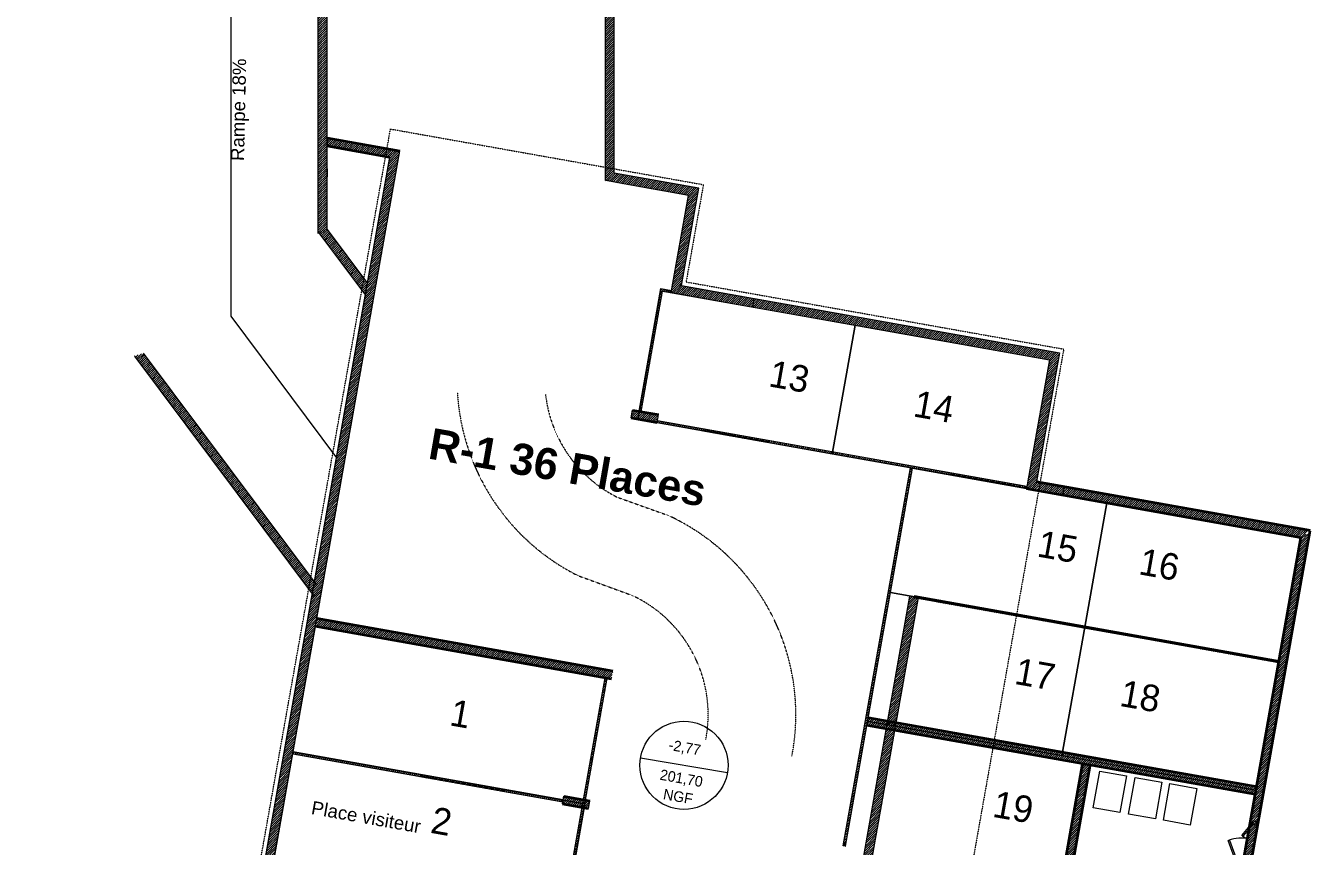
# Model space of a CAD drawing. Header units: centimetres. Extents: x -14085 to 643619, y -47998 to 35592.
# Drawn here: x -6356 to -3426, y -339 to 1532 of the extents above; entities that cross this region are included whole.
import ezdxf

# ---------------------------------------------------------------- set-up
doc = ezdxf.new("R2010")
doc.units = ezdxf.units.CM
doc.linetypes.add('VW-01', pattern=[0.41656, 0.20828, -0.20828])
doc.layers.add('B GÈnÈral_Hatch', color=7, linetype='Continuous', lineweight=5)
doc.layers.add('B Général', color=7, linetype='Continuous', lineweight=5)
doc.styles.add('Futura Book', font='')
doc.styles.add('Geneva', font='')
doc.styles.add('Helvetica', font='')
doc.styles.add('Helvetica (bold)', font='')
doc.styles.get('Futura Book').set_extended_font_data('Futura Book')
doc.styles.get('Geneva').set_extended_font_data('Geneva')
doc.styles.get('Helvetica').set_extended_font_data('Helvetica')
doc.styles.get('Helvetica (bold)').set_extended_font_data('Helvetica', bold=True)
pattern_1 = [(45, (0, 0), (2.4253472, -2.6458333), [])]

# ---------------------------------------------------------------- blocks, each defined once
blk = doc.blocks.new('Groupe-4-1')
at = {"layer": 'B Général', "color": 7, "linetype": 'Continuous', "lineweight": 5}
blk.add_line((12190.5, -171.4), (11992.5, -137.3), dxfattribs=at)
blk.add_circle((12091.5, -153.9), 100.5, dxfattribs=at)
at = {"layer": 'B Général', "color": 7, "char_height": 24.06, "attachment_point": 2, "rotation": 349.9238, "line_spacing_factor": 1.05726, "style": 'Geneva'}
for s, insert in [('-2,77\\P', (12095.6, -101.3)), ('\\P201,70 \\PNGF\\P', (12095.1, -129.7))]:
    blk.add_mtext(s, dxfattribs=dict(at, insert=insert))
blk = doc.blocks.new('Groupe-5-1')
at = {"layer": 'B Général', "color": 7, "linetype": 'VW-01', "lineweight": 5}
for p, q in [((11939.2, 457.4), (12053.5, 416.6)), ((11849.5, 278.7), (11970.8, 234.5))]:
    blk.add_line(p, q, dxfattribs=at)
for centre, radius, start, end in [((12073.7, 725.6), 500, 183.3525, 243.3575), ((12073.7, 725.6), 300, 186.5002, 243.3575), ((11846.7, -38.7), 500, 349.1575, 65.5737), ((11846.7, -38.7), 300, 349.1575, 65.5737)]:
    blk.add_arc(centre, radius, start, end, dxfattribs=at)
blk = doc.blocks.new('Groupe-23-1')
at = {"layer": 'B Général', "color": 7, "linetype": 'Continuous', "lineweight": 5, "flags": 128}
for points in [[(12612.9, 523.2), (13056, 444.5), (13005.6, 160.9), (12562.5, 239.7)], [(13056, 444.5), (13499, 365.7), (13448.6, 82.1), (13005.6, 160.9)]]:
    blk.add_lwpolyline(points, close=True, dxfattribs=at)
blk = doc.blocks.new('Groupe-24-1')
at = {"layer": 'B Général', "color": 7, "linetype": 'Continuous', "lineweight": 5, "flags": 128}
for points in [[(12038.9, 928), (12482, 849.2), (12429.8, 555.8), (11986.7, 634.6)], [(12482, 849.2), (12925, 770.4), (12872.9, 477), (12429.8, 555.8)]]:
    blk.add_lwpolyline(points, close=True, dxfattribs=at)
blk = doc.blocks.new('Groupe-25-1')
at = {"layer": 'B Général', "color": 7, "linetype": 'Continuous', "lineweight": 5, "flags": 128}
for points in [[(12562.5, 239.7), (13005.6, 160.9), (12953.4, -132.5), (12510.3, -53.7)], [(13005.6, 160.9), (13448.6, 82.1), (13396.5, -211.3), (12953.4, -132.5)]]:
    blk.add_lwpolyline(points, close=True, dxfattribs=at)
blk = doc.blocks.new('Groupe-28-1')
at = {"layer": 'B Général', "flags": 128}
for points in [[(13389.4, -288.6), (13366.6, -315.8), (13364.3, -313.8), (13387.1, -286.7)], [(13398, -282.6), (13388.2, -280.8), (13387.1, -286.7), (13391.1, -287.4), (13390.8, -288.9), (13396.7, -289.9)], [(13364.7, -412.7), (13333, -325.3), (13335.9, -324.3), (13367.5, -411.7)], [(13373.5, -420.4), (13363.7, -418.6), (13364.7, -412.7), (13368.7, -413.4), (13368.9, -412), (13374.8, -413)]]:
    blk.add_lwpolyline(points, close=True, dxfattribs=at)
at = {"layer": 'B Général'}
for centre, radius, start, end in [((13362.4, -402.9), 83, 77.3965, 109.9187), ((13386.2, -290.4), 32, 229.9187, 259.9187)]:
    blk.add_arc(centre, radius, start, end, dxfattribs=at)
blk = doc.blocks.new('Groupe-109-1')
at = {"layer": 'B GÈnÈral_Hatch', "linetype": 'Continuous', "lineweight": 5}
h = blk.add_hatch(dxfattribs=at)
h.set_pattern_fill('50_BETON', style=0, pattern_type=2)
h.set_pattern_definition(pattern_1)
h.paths.add_polyline_path([(11912.4, 1179.1), (11932.4, 1195.9), (11932.4, 2324.5), (11912.4, 2324.5)])
h = blk.add_hatch(dxfattribs=at)
h.set_pattern_fill('50_BETON', style=0, pattern_type=2)
h.set_pattern_definition(pattern_1)
h.paths.add_polyline_path([(11257.3, 1058.8), (11277.3, 1065.4), (11277.3, 1809.7), (11257.3, 1809.7)])
h = blk.add_hatch(dxfattribs=at)
h.set_pattern_fill('50_BETON', style=0, pattern_type=2)
h.set_pattern_definition(pattern_1)
h.paths.add_polyline_path([(11277.3, 1276.7), (11277.3, 1258.4), (11420.8, 1232.9), (11443.6, 1247.1)])
h = blk.add_hatch(dxfattribs=at)
h.set_pattern_fill('50_BETON', style=0, pattern_type=2)
h.set_pattern_definition(pattern_1)
h.paths.add_polyline_path([(10601.2, -3376.9), (10624.4, -3360.8), (11443.6, 1247.1), (11420.8, 1232.9)])
h = blk.add_hatch(dxfattribs=at)
h.set_pattern_fill('50_BETON', style=0, pattern_type=2)
h.set_pattern_definition(pattern_1)
h.paths.add_polyline_path([(12102, 1145.4), (12125.2, 1161.6), (11932.4, 1195.9), (11912.4, 1179.1)])
h = blk.add_hatch(dxfattribs=at)
h.set_pattern_fill('50_BETON', style=0, pattern_type=2)
h.set_pattern_definition(pattern_1)
h.paths.add_polyline_path([(12062.6, 923.8), (12085.7, 939.9), (12125.2, 1161.6), (12102, 1145.4)])
h = blk.add_hatch(dxfattribs=at)
h.set_pattern_fill('50_BETON', style=0, pattern_type=2)
h.set_pattern_definition(pattern_1)
h.paths.add_polyline_path([(11277.7, 1067.4), (11257.7, 1060.7), (11364.7, 917.6), (11369.5, 944.6)])
h = blk.add_hatch(dxfattribs=at)
h.set_pattern_fill('50_BETON', style=0, pattern_type=2)
h.set_pattern_definition(pattern_1)
h.paths.add_polyline_path([(12085.7, 939.9), (12062.6, 923.8), (12925, 770.4), (12948.2, 786.6)])
h = blk.add_hatch(dxfattribs=at)
h.set_pattern_fill('50_BETON', style=0, pattern_type=2)
h.set_pattern_definition(pattern_1)
h.paths.add_polyline_path([(11989.1, 653.4), (11994, 652.6), (12042.9, 927.3), (12038.8, 933.1)])
h = blk.add_hatch(dxfattribs=at)
h.set_pattern_fill('50_BETON', style=0, pattern_type=2)
h.set_pattern_definition(pattern_1)
h.paths.add_polyline_path([(12038.8, 933.1), (12042.9, 927.3), (12062.6, 923.8), (12063.4, 928.8)])
h = blk.add_hatch(dxfattribs=at)
h.set_pattern_fill('50_BETON', style=0, pattern_type=2)
h.set_pattern_definition(pattern_1)
h.paths.add_polyline_path([(10858.1, 785.8), (10838.1, 779.2), (11247.7, 231.2), (11252.5, 258.2)])
h = blk.add_hatch(dxfattribs=at)
h.set_pattern_fill('50_BETON', style=0, pattern_type=2)
h.set_pattern_definition(pattern_1)
h.paths.add_polyline_path([(12948.2, 786.6), (12925, 770.4), (12872.9, 477), (12896, 493.2)])
h = blk.add_hatch(dxfattribs=at)
h.set_pattern_fill('50_BETON', style=0, pattern_type=2)
h.set_pattern_definition(pattern_1)
h.paths.add_polyline_path([(11974.3, 656.1), (11971.2, 638.3), (12030.3, 627.8), (12033.4, 645.6)])
h = blk.add_hatch(dxfattribs=at)
h.set_pattern_fill('50_BETON', style=0, pattern_type=2)
h.set_pattern_definition(pattern_1)
h.paths.add_polyline_path([(12872.9, 477), (12873.7, 481.9), (12031, 631.8), (12030.1, 626.8)])
h = blk.add_hatch(dxfattribs=at)
h.set_pattern_fill('50_BETON', style=0, pattern_type=2)
h.set_pattern_definition(pattern_1)
h.paths.add_polyline_path([(12454.8, -337.4), (12459.8, -338.3), (12612.9, 523.2), (12608, 524.1)])
h = blk.add_hatch(dxfattribs=at)
h.set_pattern_fill('50_BETON', style=0, pattern_type=2)
h.set_pattern_definition(pattern_1)
h.paths.add_polyline_path([(12896, 493.2), (12872.9, 477), (13499, 365.7), (13520.3, 382.2)])
h = blk.add_hatch(dxfattribs=at)
h.set_pattern_fill('50_BETON', style=0, pattern_type=2)
h.set_pattern_definition(pattern_1)
h.paths.add_polyline_path([(12731.7, -3950.3), (12745.9, -3973.2), (13519.9, 380.3), (13498.7, 363.7)])
h = blk.add_hatch(dxfattribs=at)
h.set_pattern_fill('50_BETON', style=0, pattern_type=2)
h.set_pattern_definition(pattern_1)
h.paths.add_polyline_path([(12290.8, -1545.4), (12310.5, -1548.9), (12626.5, 228.3), (12606.8, 231.8)])
h = blk.add_hatch(dxfattribs=at)
h.set_pattern_fill('50_BETON', style=0, pattern_type=2)
h.set_pattern_definition(pattern_1)
h.paths.add_polyline_path([(13448.2, 79.7), (13449.1, 84.6), (12617.1, 232.5), (12616.2, 227.6)])
h = blk.add_hatch(dxfattribs=at)
h.set_pattern_fill('50_BETON', style=0, pattern_type=2)
h.set_pattern_definition(pattern_1)
h.paths.add_polyline_path([(11926, 42.8), (11929.2, 60.6), (11254, 180.6), (11250.8, 162.9)])
h = blk.add_hatch(dxfattribs=at)
h.set_pattern_fill('50_BETON', style=0, pattern_type=2)
h.set_pattern_definition(pattern_1)
h.paths.add_polyline_path([(11811.8, -515), (11816.8, -515.9), (11916.4, 44.4), (11911.4, 45.2)])
h = blk.add_hatch(dxfattribs=at)
h.set_pattern_fill('50_BETON', style=0, pattern_type=2)
h.set_pattern_definition(pattern_1)
h.paths.add_polyline_path([(12511.9, -44.9), (12508.8, -62.6), (13394.9, -220.1), (13398, -202.4)])
h = blk.add_hatch(dxfattribs=at)
h.set_pattern_fill('50_BETON', style=0, pattern_type=2)
h.set_pattern_definition(pattern_1)
h.paths.add_polyline_path([(11815.4, -237.9), (11816.3, -233), (11199.9, -123.4), (11199.1, -128.4)])
h = blk.add_hatch(dxfattribs=at)
h.set_pattern_fill('50_BETON', style=0, pattern_type=2)
h.set_pattern_definition(pattern_1)
h.paths.add_polyline_path([(12951.9, -426.8), (12966.4, -447.6), (13018.4, -155.2), (13000.7, -152.1)])
h = blk.add_hatch(dxfattribs=at)
h.set_pattern_fill('50_BETON', style=0, pattern_type=2)
h.set_pattern_definition(pattern_1)
h.paths.add_polyline_path([(11817.8, -224.1), (11814.7, -241.9), (11873.8, -252.4), (11876.9, -234.6)])
at = {"layer": 'B Général', "color": 7, "linetype": 'Continuous', "lineweight": 5}
for p, q in [((11912.4, 1179.1), (11912.4, 2324.5)), ((11912.4, 1179.1), (11912.4, 2324.5)), ((11932.4, 1195.9), (11932.4, 2324.5)), ((11932.4, 1195.9), (11932.4, 2324.5)), ((11257.3, 1058.8), (11257.3, 1809.7)), ((11257.3, 1058.8), (11257.3, 1809.7)), ((11277.3, 1065.4), (11277.3, 1809.7)), ((11277.3, 1286.2), (11277.3, 1809.7)), ((11277.3, 1277.7), (11277.3, 1265.9)), ((11277.3, 1276.7), (11443.6, 1247.1)), ((11277.3, 1276.7), (11277.3, 1257.4)), ((10601.2, -3376.9), (11420.8, 1232.9)), ((10624.4, -3360.8), (11443.6, 1247.1)), ((11254, 180.6), (11443.6, 1247.1)), ((11277.3, 1258.4), (11420.8, 1232.9)), ((11277.3, 1232.8), (11277.3, 1258.4)), ((11369.5, 944.6), (11420.8, 1232.9)), ((11277.3, 1206.2), (11277.3, 1212.5)), ((11277.3, 1206), (11277.3, 1187.9)), ((11277.3, 1065.4), (11277.3, 1187.7)), ((12102, 1145.4), (11912.4, 1179.1)), ((12102, 1145.4), (11912.4, 1179.1)), ((12125.2, 1161.6), (11932.4, 1195.9)), ((12125.2, 1161.6), (11932.4, 1195.9)), ((12062.6, 923.8), (12102, 1145.4)), ((12062.6, 923.8), (12102, 1145.4)), ((12085.7, 939.9), (12125.2, 1161.6)), ((12085.7, 939.9), (12125.2, 1161.6)), ((11257.7, 1060.7), (11364.7, 917.6)), ((11257.7, 1060.7), (11364.7, 917.6)), ((11277.7, 1067.4), (11369.5, 944.6)), ((11277.7, 1067.4), (11369.5, 944.6)), ((12085.7, 939.9), (12948.2, 786.6)), ((12085.7, 939.9), (12948.2, 786.6)), ((10601.2, -3376.9), (11364.7, 917.6)), ((11989.1, 653.4), (12038.8, 933.1)), ((11994, 652.6), (12042.9, 927.3)), ((12038.8, 933.1), (12063.4, 928.8)), ((12042.9, 927.3), (12062.6, 923.8)), ((12062.6, 923.8), (12063.4, 928.8)), ((12062.6, 923.8), (12925, 770.4)), ((12062.6, 923.8), (12925, 770.4)), ((10838.1, 779.2), (11247.7, 231.2)), ((10838.1, 779.2), (11247.7, 231.2)), ((10858.1, 785.8), (11252.5, 258.2)), ((10858.1, 785.8), (11252.5, 258.2)), ((12925, 770.4), (12872.9, 477)), ((12925, 770.4), (12872.9, 477)), ((12948.2, 786.6), (12896, 493.2)), ((12948.2, 786.6), (12896, 493.2)), ((11971.2, 638.3), (11974.3, 656.1)), ((11974.3, 656.1), (12033.4, 645.6)), ((11994, 652.6), (11989.1, 653.4)), ((12030.3, 627.8), (12033.4, 645.6)), ((11971.2, 638.3), (12030.3, 627.8)), ((12031, 631.8), (12030.1, 626.8)), ((12872.9, 477), (12030.1, 626.8)), ((12873.7, 481.9), (12031, 631.8)), ((12454.8, -337.4), (12608, 524.1)), ((12459.8, -338.3), (12612.9, 523.2)), ((12612.9, 523.2), (12608, 524.1)), ((12873.7, 481.9), (12872.9, 477)), ((12872.9, 477), (13499, 365.7)), ((12896, 493.2), (13520.3, 382.2)), ((12290.8, -1545.4), (12606.8, 231.8)), ((12290.8, -1545.4), (12606.8, 231.8)), ((12310.5, -1548.9), (12626.5, 228.3)), ((12310.5, -1548.9), (12626.5, 228.3)), ((12626.5, 228.3), (12606.8, 231.8)), ((12617.1, 232.5), (12616.2, 227.6)), ((13448.2, 79.7), (12616.2, 227.6)), ((13449.1, 84.6), (12617.1, 232.5)), ((11129.4, -520.4), (11250.8, 162.9)), ((13449.1, 84.6), (13448.2, 79.7)), ((11811.8, -515), (11911.4, 45.2)), ((11816.8, -515.9), (11916.4, 44.4)), ((11916.4, 44.4), (11911.4, 45.2)), ((11199.9, -123.4), (11199.1, -128.4)), ((11815.4, -237.9), (11199.1, -128.4)), ((11816.3, -233), (11199.9, -123.4)), ((11814.7, -241.9), (11817.8, -224.1)), ((11816.3, -233), (11815.4, -237.9)), ((11817.8, -224.1), (11876.9, -234.6)), ((11814.7, -241.9), (11873.8, -252.4)), ((11873.8, -252.4), (11876.9, -234.6)), ((12459.8, -338.3), (12454.8, -337.4))]:
    blk.add_line(p, q, dxfattribs=at)
at = {"layer": 'B Général', "color": 7, "linetype": 'Continuous', "lineweight": 13}
for p, q in [((11057.5, 1809.7), (11057.5, 869.7)), ((11057.5, 1776.3), (11057.5, 921.3)), ((12248.4, 890.7), (12251.9, 910.4)), ((11057.5, 869.7), (11298.8, 546.9)), ((12956.3, 462.2), (12959.8, 481.9)), ((12999.2, -160.5), (12953.5, -417.6))]:
    blk.add_line(p, q, dxfattribs=at)
at = {"layer": 'B Général', "color": 7, "linetype": 'Continuous', "lineweight": 35}
for p, q in [((11277.3, 1276.7), (11443.6, 1247.1)), ((11277.3, 1258.4), (11420.8, 1232.9)), ((11974.3, 656.1), (12033.4, 645.6)), ((11971.2, 638.3), (12030.3, 627.8)), ((12872.9, 477), (13499, 365.7)), ((12896, 493.2), (13520.3, 382.2)), ((12731.7, -3950.3), (13498.7, 363.7)), ((12745.9, -3973.2), (13519.9, 380.3)), ((11929.2, 60.6), (11254, 180.6)), ((11926, 42.8), (11250.8, 162.9)), ((12511.9, -44.9), (13398, -202.4)), ((12508.8, -62.6), (13394.9, -220.1)), ((12951.9, -426.8), (13000.7, -152.1)), ((12966.4, -447.6), (13018.4, -155.2)), ((11817.8, -224.1), (11876.9, -234.6)), ((11814.7, -241.9), (11873.8, -252.4))]:
    blk.add_line(p, q, dxfattribs=at)
at = {"layer": 'B Général', "color": 7, "linetype": 'Continuous', "lineweight": 18}
for p, q in [((11989.1, 653.4), (12038.8, 933.1)), ((11994, 652.6), (12042.9, 927.3)), ((12038.8, 933.1), (12063.4, 928.8)), ((12042.9, 927.3), (12062.6, 923.8)), ((12872.9, 477), (12030.1, 626.8)), ((12873.7, 481.9), (12031, 631.8)), ((12454.8, -337.4), (12608, 524.1)), ((12459.8, -338.3), (12612.9, 523.2)), ((13448.2, 79.7), (12616.2, 227.6)), ((13449.1, 84.6), (12617.1, 232.5)), ((11811.8, -515), (11911.4, 45.2)), ((11816.8, -515.9), (11916.4, 44.4)), ((11815.4, -237.9), (11199.1, -128.4)), ((11816.3, -233), (11199.9, -123.4))]:
    blk.add_line(p, q, dxfattribs=at)
at = {"layer": 'B Général', "color": 7, "linetype": 'Continuous', "lineweight": 25}
for p, q in [((13294.9, -782.3), (13498.7, 363.7)), ((13393.8, -328.9), (13519.9, 380.3)), ((11929.2, 60.6), (11254, 180.6)), ((11926, 42.8), (11250.8, 162.9)), ((12511.9, -44.9), (13398, -202.4)), ((12508.8, -62.6), (13001.1, -150.1)), ((12951.9, -426.8), (13000.7, -152.1)), ((12966.4, -447.6), (13018.4, -155.2)), ((13018.8, -153.3), (13394.9, -220.1))]:
    blk.add_line(p, q, dxfattribs=at)
at = {"layer": 'B Général', "color": 1, "linetype": 'VW-01', "lineweight": 13, "flags": 128}
blk.add_lwpolyline([(11010.8, -1015.6), (11238, -1056), (11293.3, -745.4), (11066.1, -705), (11422, 1296.8), (12135.8, 1169.9), (12096.4, 948.2), (12957.8, 795), (12128.2, -3871.5), (11404.3, -3742.8), (11441.3, -3534.6), (10589.9, -3383.2)], close=True, dxfattribs=at)
at = {"layer": 'B Général', "color": 7, "linetype": 'Continuous', "lineweight": 5, "flags": 128}
blk.add_lwpolyline([(11199.9, -123.4), (11865.5, -241.8), (11815.2, -524.9), (11149.6, -406.6)], close=True, dxfattribs=at)
at = {"layer": 'B Général', "color": 7, "linetype": 'Continuous', "lineweight": 13, "flags": 128}
for points in [[(13025.1, -250.8), (13040, -167.2), (13101, -178), (13086.1, -261.7)], [(13105.8, -265.2), (13120.7, -181.5), (13181.7, -192.4), (13166.9, -276)], [(13185.2, -279.3), (13200.1, -195.6), (13261.1, -206.5), (13246.3, -290.2)]]:
    blk.add_lwpolyline(points, close=True, dxfattribs=at)
at = {"layer": 'B Général', "color": 7}
for name in ['Groupe-24-1', 'Groupe-5-1', 'Groupe-23-1', 'Groupe-25-1', 'Groupe-4-1', 'Groupe-28-1']:
    blk.add_blockref(name, (0, 0), dxfattribs=at)
at = {"layer": 'B Général', "color": 7, "attachment_point": 1}
for s, insert, char_height, rotation, line_spacing_factor, style in [('Rampe 18%', (11057.6, 1224.2), 30.39, 88.7896, 0.830883, 'Helvetica'), ('13', (12293, 770.1), 60.61, 349.9187, 0.959385, 'Futura Book'), ('14', (12622.8, 701.6), 60.61, 349.9187, 0.959385, 'Futura Book'), ('15', (12905.3, 382.2), 60.61, 349.9187, 0.959385, 'Futura Book'), ('16', (13137.1, 341.6), 60.61, 349.9187, 0.959385, 'Futura Book'), ('17', (12853.7, 91.7), 60.61, 349.9187, 0.959385, 'Futura Book'), ('18', (13093.6, 41.5), 60.61, 349.9187, 0.959385, 'Futura Book'), ('1', (11565.2, -2.7), 60.6, 349.9187, 0.959385, 'Futura Book'), ('19', (12803.7, -211.3), 60.61, 349.9187, 0.959385, 'Futura Book'), ('Place visiteur', (11244.9, -234.8), 30.386, 349.9187, 0.830883, 'Helvetica'), ('2', (11521.7, -247.8), 60.6, 349.9187, 0.959385, 'Futura Book')]:
    blk.add_mtext(s, dxfattribs=dict(at, insert=insert, char_height=char_height, rotation=rotation, line_spacing_factor=line_spacing_factor, style=style))
at = {"layer": 'B Général', "color": 7, "insert": (11517.7, 615.7), "char_height": 70.9, "width": 1017.377, "attachment_point": 1, "rotation": 350.0497, "line_spacing_factor": 0.830883, "style": 'Helvetica (bold)'}
blk.add_mtext('R-1 36 Places', dxfattribs=at)

msp = doc.modelspace()

# ---------------------------------------------------------------- block references
at = {"layer": 'B Général', "color": 7}
msp.add_blockref('Groupe-109-1', (-16946.05, 0), dxfattribs=at)

doc.saveas('drawing.dxf')
